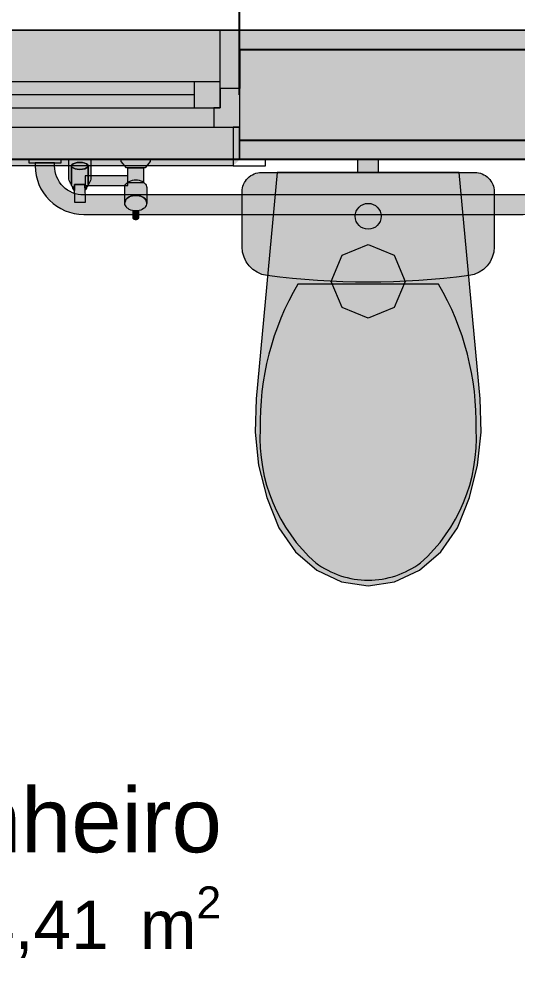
# Model space of a CAD drawing. Header units: metres. Extents: x -1783 to 21505, y -57 to 13660.
# Drawn here: x 13033.8 to 13111, y 12665 to 12813 of the extents above; entities that cross this region are included whole.
import ezdxf

# ---------------------------------------------------------------- set-up
doc = ezdxf.new("R2010")
doc.units = ezdxf.units.M
doc.header["$MEASUREMENT"] = 0
doc.linetypes.add('Dashed', pattern=[0.07, 0.045, -0.025])
for name, color, linetype in [('colorida chamar atenção', 10, 'Continuous'), ('cotas', 7, 'Continuous'), ('COTAS EXECUTIVO.EXEC', 7, 'Continuous'), ('Janelas Archicad', 7, 'Continuous'), ('PAREDE CONSTRUIR', 7, 'Continuous'), ('ZONA', 7, 'Continuous')]:
    doc.layers.add(name, color=color, linetype=linetype)
for name, color, linetype, lineweight in [('Janelas Archicad_Caneta_No__10', 7, 'Continuous', 5), ('Janelas Archicad_Caneta_No__241', 7, 'Continuous', 13), ('LAJES.EST_Caneta_No__241', 7, 'Continuous', 13), ('LOUCAS-METAIS.ARQ_Caneta_No__96', 252, 'Continuous', 0), ('PAREDE CONSTRUIR_Caneta_No__241', 7, 'Continuous', 13), ('PAREDE CONSTRUIR_Caneta_No__3', 7, 'Continuous', 25), ('Selos de Zona Archicad_Caneta_No__11', 7, 'Continuous', 5)]:
    doc.layers.add(name, color=color, linetype=linetype, lineweight=lineweight)
doc.layers.add('Janelas Archicad_Caneta_No__9', color=7, linetype='Continuous', lineweight=5, true_color=0x020202)
doc.layers.add('LOUCAS-METAIS.ARQ_Caneta_No__18', color=7, linetype='Continuous', lineweight=0, true_color=0xdfdfdf)
doc.styles.add('GENERATED_STYLE_1', font='arial.ttf')
doc.styles.add('R80', font='romans.shx', dxfattribs={"height": 10})
doc.dimstyles.new('1-50', dxfattribs={"dimtxt": 10, "dimasz": 5, "dimexe": 10, "dimexo": 10, "dimgap": 3, "dimtad": 1, "dimdec": 1, "dimrnd": 1, "dimdsep": 46, "dimtxsty": 'R80', "dimblk": 'DOT', "dimcen": 0, "dimclrd": 252, "dimclre": 252, "dimclrt": 252, "dimadec": 0, "dimazin": 0, "dimtfac": 1, "dimtdec": 1, "dimtix": 1, "dimtmove": 2, "dimatfit": 3, "dimldrblk": 'DOT', "dimfxl": 1, "dimtolj": 1, "dimarcsym": 0})

# ---------------------------------------------------------------- blocks, each defined once
blk = doc.blocks.new('_Dot')
at = {"color": 0, "linetype": 'ByBlock', "lineweight": -2}
blk.add_line((-0.5, 0), (-1, 0), dxfattribs=at)
at = {"color": 0, "linetype": 'ByBlock', "const_width": 0.5}
blk.add_lwpolyline([(-0.25, 0, 1), (0.25, 0, 1)], format="xyb", close=True, dxfattribs=at)
blk = doc.blocks.new('*D7304')
at = {"layer": 'COTAS EXECUTIVO.EXEC', "color": 252, "lineweight": -2, "transparency": 16777216}
for p, q in [((12987.94, 12801.3), (12987.94, 12857.37)), ((13067.94, 12801.3), (13067.94, 12857.37)), ((12992.94, 12847.37), (13016.45, 12847.37)), ((13062.94, 12847.37), (13038.64, 12847.37))]:
    blk.add_line(p, q, dxfattribs=at)
at = {"layer": 'COTAS EXECUTIVO.EXEC', "color": 252, "lineweight": -2, "transparency": 16777216, "xscale": 5, "yscale": 5, "zscale": 5, "rotation": 180}
blk.add_blockref('_Dot', (12987.94, 12847.37), dxfattribs=at)
at = {"layer": 'COTAS EXECUTIVO.EXEC', "color": 252, "lineweight": -2, "transparency": 16777216, "xscale": 5, "yscale": 5, "zscale": 5}
blk.add_blockref('_Dot', (13067.94, 12847.37), dxfattribs=at)
at = {"layer": 'COTAS EXECUTIVO.EXEC', "color": 252, "transparency": 16777216, "insert": (13027.54, 12847.37), "char_height": 10, "attachment_point": 5, "style": 'R80'}
blk.add_mtext('\\A1;80', dxfattribs=at)
blk = doc.blocks.new('*D7305')
at = {"layer": 'COTAS EXECUTIVO.EXEC', "color": 252, "lineweight": -2, "transparency": 16777216}
for p, q in [((13067.94, 12801.3), (13067.94, 12857.37)), ((13137.84, 12801.3), (13137.84, 12857.37)), ((13072.94, 12847.37), (13091.4, 12847.37)), ((13132.84, 12847.37), (13113.59, 12847.37))]:
    blk.add_line(p, q, dxfattribs=at)
at = {"layer": 'COTAS EXECUTIVO.EXEC', "color": 252, "lineweight": -2, "transparency": 16777216, "xscale": 5, "yscale": 5, "zscale": 5, "rotation": 180}
blk.add_blockref('_Dot', (13067.94, 12847.37), dxfattribs=at)
at = {"layer": 'COTAS EXECUTIVO.EXEC', "color": 252, "lineweight": -2, "transparency": 16777216, "xscale": 5, "yscale": 5, "zscale": 5}
blk.add_blockref('_Dot', (13137.84, 12847.37), dxfattribs=at)
at = {"layer": 'COTAS EXECUTIVO.EXEC', "color": 252, "transparency": 16777216, "insert": (13102.49, 12847.37), "char_height": 10, "attachment_point": 5, "style": 'R80'}
blk.add_mtext('\\A1;70', dxfattribs=at)
blk = doc.blocks.new('*D7308')
at = {"layer": 'COTAS EXECUTIVO.EXEC', "color": 252, "lineweight": -2, "transparency": 16777216}
for p, q in [((12927.84, 12616.1), (12927.84, 12885.48)), ((13137.84, 12801.3), (13137.84, 12885.48)), ((12932.84, 12875.48), (13003.24, 12875.48)), ((13132.84, 12875.48), (13034.95, 12875.48))]:
    blk.add_line(p, q, dxfattribs=at)
at = {"layer": 'COTAS EXECUTIVO.EXEC', "color": 252, "lineweight": -2, "transparency": 16777216, "xscale": 5, "yscale": 5, "zscale": 5, "rotation": 180}
blk.add_blockref('_Dot', (12927.84, 12875.48), dxfattribs=at)
at = {"layer": 'COTAS EXECUTIVO.EXEC', "color": 252, "lineweight": -2, "transparency": 16777216, "xscale": 5, "yscale": 5, "zscale": 5}
blk.add_blockref('_Dot', (13137.84, 12875.48), dxfattribs=at)
at = {"layer": 'COTAS EXECUTIVO.EXEC', "color": 252, "transparency": 16777216, "insert": (13019.1, 12875.48), "char_height": 10, "attachment_point": 5, "style": 'R80'}
blk.add_mtext('\\A1;210', dxfattribs=at)
blk = doc.blocks.new('Banheiro_9_31_6', base_point=(-55.1831, -34.2346))
at = {"layer": 'Selos de Zona Archicad_Caneta_No__11', "color": 7, "lineweight": 5, "attachment_point": 2, "style": 'GENERATED_STYLE_1'}
for s, insert, char_height in [('\\A1;\\pt0,0.55;Banheiro{\\H0.66x;\\S^  ;\\S^  ;}', (-55.1831, -34.1207), 0.1), ('\\A1;\\pt0,0.55;A: 4,41{\\H0.66x;\\S^  ;} m{\\H0.66x;\\S2^  ;}', (-55.1831, -34.2735), 0.075)]:
    blk.add_mtext(s, dxfattribs=dict(at, insert=insert, char_height=char_height))
blk = doc.blocks.new('Horizontal Multi-Sash Window 26_2')
at = {"layer": 'Janelas Archicad', "linetype": 'Continuous', "lineweight": 0, "true_color": 0xffffff}
for points in [[(-0.4, 0), (-0.4, -0.06), (-0.36, -0.06), (-0.36, -0.03), (-0.37, -0.03), (-0.37, 0)], [(-0.37, 0.01), (-0.37, -0.03), (-0.33, -0.03), (-0.33, 0.01)], [(0.33, 0.01), (-0.33, 0.01), (-0.33, -0.03), (-0.36, -0.03), (-0.36, -0.06), (0.36, -0.06), (0.36, -0.03), (0.33, -0.03)], [(0.33, -0.03), (0.33, 0.01), (-0.33, 0.01), (-0.33, -0.03)], [(0.37, -0.03), (0.37, 0.01), (0.33, 0.01), (0.33, -0.03)], [(0.4, -0.06), (0.4, 0), (0.37, 0), (0.37, -0.03), (0.36, -0.03), (0.36, -0.06)], [(-0.4, -0.06), (-0.4, -0.11), (-0.39, -0.12), (0.39, -0.12), (0.4, -0.11), (0.4, -0.06)]]:
    blk.add_hatch(color=7, dxfattribs=at).paths.add_polyline_path(points)
at = {"layer": 'Janelas Archicad_Caneta_No__10', "color": 7, "linetype": 'Continuous', "lineweight": 5}
for p, q in [((-0.4, -0.11), (-0.4, -0.06)), ((-0.4, -0.06), (-0.39, -0.06)), ((-0.39, -0.06), (-0.39, -0.11)), ((0.39, -0.11), (0.39, -0.06)), ((0.39, -0.06), (0.4, -0.06)), ((0.4, -0.06), (0.4, -0.11)), ((-0.44, -0.12), (-0.44, -0.11)), ((-0.44, -0.11), (-0.39, -0.11)), ((-0.39, -0.11), (-0.4, -0.11)), ((-0.39, -0.11), (-0.39, -0.12)), ((0.4, -0.11), (0.39, -0.11)), ((0.39, -0.11), (0.44, -0.11)), ((0.39, -0.12), (0.39, -0.11)), ((0.44, -0.11), (0.44, -0.12)), ((-0.39, -0.12), (-0.44, -0.12)), ((0.44, -0.12), (0.39, -0.12))]:
    blk.add_line(p, q, dxfattribs=at)
at = {"layer": 'Janelas Archicad_Caneta_No__241', "color": 7, "linetype": 'Continuous', "lineweight": 13}
for p, q in [((-0.4, 0.09), (-0.37, 0.09)), ((-0.37, 0), (-0.37, 0.09)), ((0.4, 0.09), (0.37, 0.09)), ((0.37, 0), (0.37, 0.09)), ((-0.4, 0), (-0.4, -0.06)), ((0.4, 0), (0.4, -0.06)), ((-0.4, -0.06), (-0.4, -0.08)), ((0.4, -0.06), (0.4, -0.08)), ((-0.4, -0.08), (-0.4, -0.11)), ((0.4, -0.08), (0.4, -0.11)), ((-0.44, -0.11), (-0.4, -0.11)), ((0.4, -0.11), (0.44, -0.11))]:
    blk.add_line(p, q, dxfattribs=at)
at = {"layer": 'Janelas Archicad_Caneta_No__9', "color": 18, "linetype": 'Continuous', "lineweight": 5, "true_color": 0x020202}
for p, q in [((-0.37, 0.09), (0.37, 0.09)), ((-0.4, 0), (-0.37, 0)), ((-0.37, 0.01), (-0.33, 0.01)), ((-0.37, -0.03), (-0.37, 0.01)), ((-0.37, 0), (-0.37, -0.03)), ((-0.33, 0.01), (0.33, 0.01)), ((-0.33, 0.01), (-0.33, -0.03)), ((-0.33, 0.01), (0.33, 0.01)), ((0.33, -0.03), (0.33, 0.01)), ((0.33, 0.01), (0.37, 0.01)), ((0.37, 0.01), (0.37, -0.03)), ((0.37, -0.03), (0.37, 0)), ((0.37, 0), (0.4, 0)), ((-0.33, -0.01), (0.33, -0.01)), ((-0.37, -0.03), (-0.36, -0.03)), ((-0.33, -0.03), (-0.37, -0.03)), ((-0.36, -0.03), (-0.36, -0.06)), ((0.33, -0.03), (-0.33, -0.03)), ((0.37, -0.03), (0.33, -0.03)), ((0.36, -0.06), (0.36, -0.03)), ((0.36, -0.03), (0.37, -0.03)), ((-0.36, -0.06), (-0.4, -0.06)), ((0.36, -0.06), (-0.36, -0.06)), ((0.4, -0.06), (0.36, -0.06)), ((-0.39, -0.12), (0.39, -0.12))]:
    blk.add_line(p, q, dxfattribs=at)
at = {"layer": 'Janelas Archicad_Caneta_No__9', "color": 18, "linetype": 'Dashed', "lineweight": 5, "true_color": 0x020202}
blk.add_line((-0.4, -0.11), (0.4, -0.11), dxfattribs=at)
blk = doc.blocks.new('WC Disabled 26_2')
at = {"layer": 'LOUCAS-METAIS.ARQ_Caneta_No__18', "linetype": 'Continuous', "lineweight": 0, "true_color": 0xdfdfdf}
for points in [[(-0.0113, -0.02), (0, -0.02), (0, 0), (-0.0113, 0)], [(0, -0.02), (0.0113, -0.02), (0.0113, 0), (0, 0)], [(0.0113, -0.02), (0.016, -0.02), (0.016, 0), (0.0113, 0)], [(-0.016, -0.02), (-0.0113, -0.02), (-0.0113, 0), (-0.016, 0)], [(0.165, -0.02), (-0.165, -0.02, 0.414214), (-0.195, -0.05), (-0.195, -0.1354, 0.375967), (-0.1562, -0.1797, 0.066259), (0.1562, -0.1797, 0.375967), (0.195, -0.1354), (0.195, -0.05, 0.414214)], [(-0.1694, -0.4734), (-0.157, -0.5232), (-0.138, -0.5701), (-0.1124, -0.6073), (-0.0794, -0.6358), (-0.041, -0.6538), (0, -0.66), (0.041, -0.6538), (0.0794, -0.6358), (0.1124, -0.6073), (0.138, -0.5701), (0.157, -0.5232), (0.1694, -0.4734), (0.1749, -0.4221), (0.1733, -0.3704), (0.141, -0.02), (-0.141, -0.02), (-0.1733, -0.3704), (-0.1749, -0.4221)]]:
    blk.add_hatch(color=254, dxfattribs=at).paths.add_polyline_path(points)
at = {"layer": 'LOUCAS-METAIS.ARQ_Caneta_No__96', "color": 252, "linetype": 'Continuous', "lineweight": 0}
for p, q in [((-0.0113, 0), (0, 0)), ((0, 0), (0.0113, 0)), ((0.0113, 0), (0.016, 0)), ((0.016, -0.02), (0.016, 0)), ((-0.016, 0), (-0.0113, 0)), ((-0.016, -0.02), (-0.016, 0)), ((-0.016, -0.02), (-0.0113, -0.02)), ((-0.0113, -0.02), (0, -0.02)), ((0, -0.02), (0.0113, -0.02)), ((0.0113, -0.02), (0.016, -0.02)), ((-0.0403, -0.1484), (0, -0.1317)), ((0, -0.1317), (0.0403, -0.1484)), ((-0.057, -0.1887), (-0.0403, -0.1484)), ((0.0403, -0.1484), (0.057, -0.1887)), ((-0.0403, -0.229), (-0.057, -0.1887)), ((0.057, -0.1887), (0.0403, -0.229)), ((0, -0.193), (-0.1089, -0.193)), ((0.1089, -0.193), (0, -0.193)), ((0, -0.2457), (-0.0403, -0.229)), ((0.0403, -0.229), (0, -0.2457))]:
    blk.add_line(p, q, dxfattribs=at)
at = {"layer": 'LOUCAS-METAIS.ARQ_Caneta_No__96', "color": 252, "linetype": 'Continuous', "lineweight": 0, "flags": 128}
blk.add_lwpolyline([(0.165, -0.02, -0.414214), (0.195, -0.05), (0.195, -0.1354, -0.375967), (0.1562, -0.1797, -0.066259), (-0.1562, -0.1797, -0.375967), (-0.195, -0.1354), (-0.195, -0.05, -0.414214), (-0.165, -0.02)], format="xyb", close=True, dxfattribs=at)
blk.add_lwpolyline([(-0.1694, -0.4734), (-0.157, -0.5232), (-0.138, -0.5701), (-0.1124, -0.6073), (-0.0794, -0.6358), (-0.041, -0.6538), (0, -0.66), (0.041, -0.6538), (0.0794, -0.6358), (0.1124, -0.6073), (0.138, -0.5701), (0.157, -0.5232), (0.1694, -0.4734), (0.1749, -0.4221), (0.1733, -0.3704), (0.141, -0.02), (-0.141, -0.02), (-0.1733, -0.3704), (-0.1749, -0.4221)], close=True, dxfattribs=at)
at = {"layer": 'LOUCAS-METAIS.ARQ_Caneta_No__96', "color": 252, "linetype": 'Continuous', "lineweight": 0}
blk.add_circle((0, -0.088), 0.02, dxfattribs=at)
for centre, major_axis, start_param, end_param in [((0.2581, -0.4079), (0, 0.4255), 1.041392, 1.594412), ((-0.2581, -0.4079), (0, 0.4255), 4.688771, 5.241791), ((0.0895, -0.4323), (0, 0.2571), 1.515065, 2.415654), ((-0.0895, -0.4323), (0, 0.2571), 3.867528, 4.768116), ((0.0008, -0.5128), (0, 0.1386), 2.509088, 3.135732), ((-0.0008, -0.5128), (0, 0.1386), 3.147454, 3.774097)]:
    blk.add_ellipse(centre, major_axis=major_axis, ratio=0.999377, start_param=start_param, end_param=end_param, dxfattribs=at)
blk = doc.blocks.new('Grab Bar 26')
at = {"layer": 'LOUCAS-METAIS.ARQ_Caneta_No__18', "linetype": 'Continuous', "lineweight": 0, "true_color": 0xdfdfdf}
for points in [[(-0.425, 0), (-0.425, -0.005), (-0.375, -0.005), (-0.375, 0)], [(0.375, 0), (0.375, -0.005), (0.425, -0.005), (0.425, 0)], [(-0.415, -0.005), (-0.415, -0.01, 0.414214), (-0.34, -0.085), (0.34, -0.085, 0.414214), (0.415, -0.01), (0.415, -0.005), (0.385, -0.005), (0.385, -0.01, -0.414214), (0.34, -0.055), (-0.34, -0.055, -0.414214), (-0.385, -0.01), (-0.385, -0.005)]]:
    blk.add_hatch(color=254, dxfattribs=at).paths.add_polyline_path(points)
at = {"layer": 'LOUCAS-METAIS.ARQ_Caneta_No__96', "color": 252, "linetype": 'Continuous', "lineweight": 0, "flags": 128}
for points in [[(-0.425, 0), (-0.425, -0.005), (-0.375, -0.005), (-0.375, 0)], [(0.375, 0), (0.375, -0.005), (0.425, -0.005), (0.425, 0)]]:
    blk.add_lwpolyline(points, close=True, dxfattribs=at)
blk.add_lwpolyline([(-0.415, -0.005), (-0.415, -0.01, 0.414214), (-0.34, -0.085), (0.34, -0.085, 0.414214), (0.415, -0.01), (0.415, -0.005), (0.385, -0.005), (0.385, -0.01, -0.414214), (0.34, -0.055), (-0.34, -0.055, -0.414214), (-0.385, -0.01), (-0.385, -0.005)], format="xyb", close=True, dxfattribs=at)
blk = doc.blocks.new('ducha higienica_link_deca_1984.C.ACT.LNK.CR(3)')
at = {"layer": 'LOUCAS-METAIS.ARQ_Caneta_No__18', "linetype": 'Continuous', "lineweight": 0, "true_color": 0xdfdfdf}
for points in [[(0, 0.0931), (0, 0.0901), (0.0081, 0.0801), (0.0369, 0.0801), (0.0371, 0.0801), (0.0452, 0.0901), (0.0452, 0.0931)], [(0.1261, 0.0931), (0.0921, 0.0931), (0.0921, 0.0654), (0.0922, 0.063), (0.0927, 0.0608), (0.0936, 0.0586), (0.0947, 0.0566), (0.0961, 0.0547), (0.0961, 0.0612), (0.0961, 0.076), (0.0961, 0.0834), (0.0968, 0.0851), (0.0987, 0.0866), (0.1015, 0.0878), (0.1051, 0.0886), (0.1091, 0.0889), (0.113, 0.0885), (0.1165, 0.0877), (0.1194, 0.0865), (0.1214, 0.085), (0.1221, 0.0834), (0.1221, 0.076), (0.1221, 0.0612), (0.1221, 0.0547), (0.1235, 0.0566), (0.1246, 0.0586), (0.1254, 0.0608), (0.1259, 0.063), (0.1261, 0.0654)], [(0.1165, 0.0877), (0.113, 0.0885), (0.1091, 0.0889), (0.1051, 0.0886), (0.1015, 0.0878), (0.0987, 0.0866), (0.0968, 0.0851), (0.0961, 0.0834), (0.0968, 0.0817), (0.0987, 0.0802), (0.1015, 0.079), (0.1051, 0.0782), (0.1091, 0.0779), (0.113, 0.0782), (0.1165, 0.079), (0.1194, 0.0802), (0.1214, 0.0817), (0.1221, 0.0834), (0.1221, 0.0834), (0.1214, 0.085), (0.1194, 0.0865)], [(0.0106, 0.0569), (0.0346, 0.0569), (0.0346, 0.0801), (0.0106, 0.0801)], [(0.1208, 0.0517), (0.1214, 0.0521), (0.1221, 0.0538), (0.1221, 0.0612), (0.1221, 0.076), (0.1221, 0.0834), (0.1214, 0.0817), (0.1194, 0.0802), (0.1165, 0.079), (0.113, 0.0782), (0.1091, 0.0779), (0.1051, 0.0782), (0.1015, 0.079), (0.0987, 0.0802), (0.0968, 0.0817), (0.0961, 0.0834), (0.0961, 0.076), (0.0961, 0.0612), (0.0961, 0.0538), (0.0968, 0.0522), (0.0987, 0.0507), (0.1011, 0.0497), (0.1011, 0.0548), (0.1171, 0.0548), (0.1171, 0.0496), (0.1195, 0.0506)], [(0.0226, 0.0377), (0.0252, 0.0375), (0.0278, 0.0371), (0.0303, 0.0364), (0.0326, 0.0354), (0.0346, 0.0341), (0.0363, 0.0327), (0.0377, 0.0311), (0.0387, 0.0294), (0.0394, 0.0275), (0.0396, 0.0256), (0.0396, 0.0497), (0.0394, 0.0516), (0.0387, 0.0534), (0.0377, 0.0551), (0.0363, 0.0567), (0.0346, 0.0582), (0.0326, 0.0594), (0.0303, 0.0604), (0.0278, 0.0611), (0.0252, 0.0616), (0.0226, 0.0617), (0.0199, 0.0616), (0.0173, 0.0611), (0.0149, 0.0604), (0.0126, 0.0594), (0.0106, 0.0582), (0.0088, 0.0567), (0.0074, 0.0551), (0.0064, 0.0534), (0.0058, 0.0516), (0.0056, 0.0497), (0.0056, 0.0256), (0.0058, 0.0275), (0.0064, 0.0294), (0.0074, 0.0311), (0.0088, 0.0327), (0.0106, 0.0341), (0.0126, 0.0354), (0.0149, 0.0364), (0.0173, 0.0371), (0.0199, 0.0375)], [(0.0346, 0.0681), (0.0346, 0.0531), (0.101, 0.0531), (0.101, 0.0681)], [(0.1011, 0.0496), (0.0987, 0.0506), (0.0973, 0.0517), (0.0975, 0.0508), (0.0983, 0.0491), (0.0993, 0.0475), (0.1005, 0.0461), (0.1011, 0.0456)], [(0.1011, 0.0269), (0.1171, 0.0269), (0.1171, 0.0548), (0.1011, 0.0548)], [(0.1171, 0.0496), (0.1171, 0.0456), (0.1177, 0.0461), (0.1189, 0.0475), (0.1199, 0.0491), (0.1206, 0.0508), (0.1208, 0.0517), (0.1195, 0.0506)], [(0.0303, 0.0364), (0.0278, 0.0371), (0.0252, 0.0375), (0.0226, 0.0377), (0.0199, 0.0375), (0.0173, 0.0371), (0.0149, 0.0364), (0.0126, 0.0354), (0.0106, 0.0341), (0.0088, 0.0327), (0.0074, 0.0311), (0.0064, 0.0294), (0.0058, 0.0275), (0.0056, 0.0256), (0.0058, 0.0238), (0.0064, 0.0219), (0.0074, 0.0202), (0.0088, 0.0186), (0.0106, 0.0171), (0.0126, 0.0159), (0.0149, 0.0149), (0.0173, 0.0142), (0.0199, 0.0138), (0.0226, 0.0136), (0.0252, 0.0138), (0.0278, 0.0142), (0.0303, 0.0149), (0.0326, 0.0159), (0.0346, 0.0171), (0.0363, 0.0186), (0.0377, 0.0202), (0.0387, 0.0219), (0.0394, 0.0238), (0.0396, 0.0256), (0.0394, 0.0275), (0.0387, 0.0294), (0.0377, 0.0311), (0.0363, 0.0327), (0.0346, 0.0341), (0.0326, 0.0354)], [(0.0266, 0.0028), (0.0266, 0.014), (0.0252, 0.0138), (0.0226, 0.0136), (0.0199, 0.0138), (0.0186, 0.014), (0.0186, 0.0028), (0.0186, 0.0024), (0.0188, 0.002), (0.019, 0.0015), (0.0193, 0.0012), (0.0198, 0.0008), (0.0202, 0.0005), (0.0208, 0.0003), (0.0213, 0.0001), (0.022, 0), (0.0226, 0), (0.0232, 0), (0.0238, 0.0001), (0.0244, 0.0003), (0.0249, 0.0005), (0.0254, 0.0008), (0.0258, 0.0012), (0.0261, 0.0015), (0.0264, 0.002), (0.0265, 0.0024)]]:
    blk.add_hatch(color=254, dxfattribs=at).paths.add_polyline_path(points)
at = {"layer": 'LOUCAS-METAIS.ARQ_Caneta_No__96', "color": 252, "linetype": 'Continuous', "lineweight": 0, "flags": 128}
for points in [[(0, 0.0931), (0, 0.0901), (0.0081, 0.0801), (0.0369, 0.0801), (0.0371, 0.0801), (0.0452, 0.0901), (0.0452, 0.0931)], [(0.1261, 0.0931), (0.0921, 0.0931), (0.0921, 0.0654), (0.0922, 0.063), (0.0927, 0.0608), (0.0936, 0.0586), (0.0947, 0.0566), (0.0961, 0.0547), (0.0961, 0.0612), (0.0961, 0.076), (0.0961, 0.0834), (0.0968, 0.0851), (0.0987, 0.0866), (0.1015, 0.0878), (0.1051, 0.0886), (0.1091, 0.0889), (0.113, 0.0885), (0.1165, 0.0877), (0.1194, 0.0865), (0.1214, 0.085), (0.1221, 0.0834), (0.1221, 0.076), (0.1221, 0.0612), (0.1221, 0.0547), (0.1235, 0.0566), (0.1246, 0.0586), (0.1254, 0.0608), (0.1259, 0.063), (0.1261, 0.0654)], [(0.1165, 0.0877), (0.113, 0.0885), (0.1091, 0.0889), (0.1051, 0.0886), (0.1015, 0.0878), (0.0987, 0.0866), (0.0968, 0.0851), (0.0961, 0.0834), (0.0968, 0.0817), (0.0987, 0.0802), (0.1015, 0.079), (0.1051, 0.0782), (0.1091, 0.0779), (0.113, 0.0782), (0.1165, 0.079), (0.1194, 0.0802), (0.1214, 0.0817), (0.1221, 0.0834), (0.1221, 0.0834), (0.1214, 0.085), (0.1194, 0.0865)], [(0.0106, 0.0569), (0.0346, 0.0569), (0.0346, 0.0801), (0.0106, 0.0801)], [(0.1208, 0.0517), (0.1214, 0.0521), (0.1221, 0.0538), (0.1221, 0.0612), (0.1221, 0.076), (0.1221, 0.0834), (0.1214, 0.0817), (0.1194, 0.0802), (0.1165, 0.079), (0.113, 0.0782), (0.1091, 0.0779), (0.1051, 0.0782), (0.1015, 0.079), (0.0987, 0.0802), (0.0968, 0.0817), (0.0961, 0.0834), (0.0961, 0.076), (0.0961, 0.0612), (0.0961, 0.0538), (0.0968, 0.0522), (0.0987, 0.0507), (0.1011, 0.0497), (0.1011, 0.0548), (0.1171, 0.0548), (0.1171, 0.0496), (0.1195, 0.0506)], [(0.0226, 0.0377), (0.0252, 0.0375), (0.0278, 0.0371), (0.0303, 0.0364), (0.0326, 0.0354), (0.0346, 0.0341), (0.0363, 0.0327), (0.0377, 0.0311), (0.0387, 0.0294), (0.0394, 0.0275), (0.0396, 0.0256), (0.0396, 0.0497), (0.0394, 0.0516), (0.0387, 0.0534), (0.0377, 0.0551), (0.0363, 0.0567), (0.0346, 0.0582), (0.0326, 0.0594), (0.0303, 0.0604), (0.0278, 0.0611), (0.0252, 0.0616), (0.0226, 0.0617), (0.0199, 0.0616), (0.0173, 0.0611), (0.0149, 0.0604), (0.0126, 0.0594), (0.0106, 0.0582), (0.0088, 0.0567), (0.0074, 0.0551), (0.0064, 0.0534), (0.0058, 0.0516), (0.0056, 0.0497), (0.0056, 0.0256), (0.0058, 0.0275), (0.0064, 0.0294), (0.0074, 0.0311), (0.0088, 0.0327), (0.0106, 0.0341), (0.0126, 0.0354), (0.0149, 0.0364), (0.0173, 0.0371), (0.0199, 0.0375)], [(0.0346, 0.0681), (0.101, 0.0681), (0.101, 0.0531), (0.0346, 0.0531)], [(0.1011, 0.0496), (0.1011, 0.0456), (0.1005, 0.0461), (0.0993, 0.0475), (0.0983, 0.0491), (0.0975, 0.0508), (0.0973, 0.0517), (0.0987, 0.0506)], [(0.1011, 0.0269), (0.1171, 0.0269), (0.1171, 0.0548), (0.1011, 0.0548)], [(0.1171, 0.0496), (0.1171, 0.0456), (0.1177, 0.0461), (0.1189, 0.0475), (0.1199, 0.0491), (0.1206, 0.0508), (0.1208, 0.0517), (0.1195, 0.0506)], [(0.0303, 0.0364), (0.0278, 0.0371), (0.0252, 0.0375), (0.0226, 0.0377), (0.0199, 0.0375), (0.0173, 0.0371), (0.0149, 0.0364), (0.0126, 0.0354), (0.0106, 0.0341), (0.0088, 0.0327), (0.0074, 0.0311), (0.0064, 0.0294), (0.0058, 0.0275), (0.0056, 0.0256), (0.0058, 0.0238), (0.0064, 0.0219), (0.0074, 0.0202), (0.0088, 0.0186), (0.0106, 0.0171), (0.0126, 0.0159), (0.0149, 0.0149), (0.0173, 0.0142), (0.0199, 0.0138), (0.0226, 0.0136), (0.0252, 0.0138), (0.0278, 0.0142), (0.0303, 0.0149), (0.0326, 0.0159), (0.0346, 0.0171), (0.0363, 0.0186), (0.0377, 0.0202), (0.0387, 0.0219), (0.0394, 0.0238), (0.0396, 0.0256), (0.0394, 0.0275), (0.0387, 0.0294), (0.0377, 0.0311), (0.0363, 0.0327), (0.0346, 0.0341), (0.0326, 0.0354)], [(0.0266, 0.0028), (0.0266, 0.014), (0.0252, 0.0138), (0.0226, 0.0136), (0.0199, 0.0138), (0.0186, 0.014), (0.0186, 0.0028), (0.0186, 0.0024), (0.0188, 0.002), (0.019, 0.0015), (0.0193, 0.0012), (0.0198, 0.0008), (0.0202, 0.0005), (0.0208, 0.0003), (0.0213, 0.0001), (0.022, 0), (0.0226, 0), (0.0232, 0), (0.0238, 0.0001), (0.0244, 0.0003), (0.0249, 0.0005), (0.0254, 0.0008), (0.0258, 0.0012), (0.0261, 0.0015), (0.0264, 0.002), (0.0265, 0.0024)]]:
    blk.add_lwpolyline(points, close=True, dxfattribs=at)

msp = doc.modelspace()

# ---------------------------------------------------------------- hatches: boundary and pattern name
at = {"layer": 'colorida chamar atenção'}
h = msp.add_hatch(color=256, dxfattribs=at)
h.dxf.hatch_style = 1
h.paths.add_polyline_path([(13067.942, 12794.299), (13137.841, 12794.299), (13137.841, 12808.299), (13067.942, 12808.299), (13067.942, 12802.299), (13067.942, 12796.299)])
at = {"layer": 'cotas'}
h = msp.add_hatch(color=7, dxfattribs=at)
h.dxf.hatch_style = 1
h.paths.add_polyline_path([(21504.961, 13659.963), (10304.961, 13659.963), (10304.961, 5739.963), (21504.961, 5739.963)])
h.paths.add_polyline_path([(10571.627, 13593.296), (21371.627, 13593.296), (21371.627, 5806.63), (10571.627, 5806.63)], flags=16)
at = {"layer": 'PAREDE CONSTRUIR', "linetype": 'Continuous', "lineweight": 0, "true_color": 0xffffff}
for points in [[(12990.942, 12811.299), (12990.942, 12802.299), (13064.942, 12802.299), (13064.942, 12811.299)], [(13064.942, 12811.299), (13064.942, 12802.299), (13067.942, 12802.299), (13067.942, 12808.299), (13067.942, 12811.299)], [(13137.841, 12811.299), (13067.942, 12811.299), (13067.942, 12808.299), (13137.841, 12808.299)], [(13067.942, 12791.299), (13137.841, 12791.299), (13137.841, 12794.299), (13067.942, 12794.299)]]:
    msp.add_hatch(color=7, dxfattribs=at).paths.add_polyline_path(points)

# ---------------------------------------------------------------- linework, layer by layer
at = {"layer": 'COTAS EXECUTIVO.EXEC', "flags": 128}
msp.add_lwpolyline([(12927.841, 12791.299), (12927.841, 12581.299), (13137.841, 12581.299), (13137.841, 12791.299)], close=True, dxfattribs=at)
at = {"layer": 'LAJES.EST_Caneta_No__241', "color": 7, "linetype": 'Continuous', "lineweight": 13, "flags": 128}
for points in [[(11993.844, 11841.251), (11933.841, 11841.251), (11933.841, 12250.86), (12073.844, 12250.86), (12073.844, 12400.893), (11933.841, 12400.893), (11933.841, 12811.299), (12073.844, 12811.299), (12913.841, 12811.299), (13203.841, 12811.299), (14183.841, 12811.299), (14183.841, 11841.251), (13203.841, 11841.251), (13203.841, 11361.251), (14183.841, 11361.251), (14183.841, 10986.112), (14023.885, 10986.112), (14023.885, 10836.212), (14183.841, 10836.212), (14183.841, 10041.212), (13693.611, 10041.212)], [(11993.844, 11841.251), (11933.841, 11841.251), (11933.841, 12250.86), (12073.844, 12250.86), (12073.844, 12400.893), (11933.841, 12400.893), (11933.841, 12811.299), (12073.844, 12811.299), (12913.841, 12811.299), (13203.841, 12811.299), (14183.841, 12811.299), (14183.841, 11841.251), (13203.841, 11841.251), (13203.841, 11361.251), (14183.841, 11361.251), (14183.841, 10986.112), (14023.885, 10986.112), (14023.885, 10836.212), (14183.841, 10836.212), (14183.841, 10041.212), (13693.611, 10041.212)], [(11993.844, 11841.251), (11933.841, 11841.251), (11933.841, 12250.86), (12073.844, 12250.86), (12073.844, 12400.893), (11933.841, 12400.893), (11933.841, 12811.299), (12073.844, 12811.299), (12913.841, 12811.299), (13203.841, 12811.299), (14183.841, 12811.299), (14183.841, 11841.251), (13203.841, 11841.251), (13203.841, 11361.251), (14183.841, 11361.251), (14183.841, 10986.112), (14023.885, 10986.112), (14023.885, 10836.212), (14183.841, 10836.212), (14183.841, 10041.212), (13693.611, 10041.212)], [(11993.844, 11841.251), (11933.841, 11841.251), (11933.841, 12250.86), (12073.844, 12250.86), (12073.844, 12400.893), (11933.841, 12400.893), (11933.841, 12811.299), (12073.844, 12811.299), (12913.841, 12811.299), (13203.841, 12811.299), (14183.841, 12811.299), (14183.841, 11841.251), (13203.841, 11841.251), (13203.841, 11361.251), (14183.841, 11361.251), (14183.841, 10986.112), (14023.885, 10986.112), (14023.885, 10836.212), (14183.841, 10836.212), (14183.841, 10041.212), (13693.611, 10041.212)], [(11993.844, 11841.251), (11933.841, 11841.251), (11933.841, 12250.86), (12073.844, 12250.86), (12073.844, 12400.893), (11933.841, 12400.893), (11933.841, 12811.299), (12073.844, 12811.299), (12913.841, 12811.299), (13203.841, 12811.299), (14183.841, 12811.299), (14183.841, 11841.251), (13203.841, 11841.251), (13203.841, 11361.251), (14183.841, 11361.251), (14183.841, 10986.112), (14023.885, 10986.112), (14023.885, 10836.212), (14183.841, 10836.212), (14183.841, 10041.212), (13693.611, 10041.212)], [(13467.841, 12361.251), (13467.841, 12811.299), (13203.841, 12811.299), (12913.841, 12811.299), (12698.873, 12811.299)], [(13467.841, 12361.251), (13467.841, 12811.299), (13203.841, 12811.299), (12913.841, 12811.299), (12698.873, 12811.299)], [(13467.841, 12361.251), (13467.841, 12811.299), (13203.841, 12811.299), (12913.841, 12811.299), (12698.873, 12811.299)]]:
    msp.add_lwpolyline(points, dxfattribs=at)
msp.add_lwpolyline([(12927.841, 12581.299), (13137.841, 12581.299), (13137.841, 12791.299), (12927.841, 12791.299)], close=True, dxfattribs=at)
at = {"layer": 'PAREDE CONSTRUIR_Caneta_No__241', "color": 7, "linetype": 'Continuous', "lineweight": 13}
for p, q in [((13064.942, 12802.299), (13064.942, 12811.299)), ((13067.942, 12811.299), (13064.942, 12811.299)), ((13067.942, 12802.299), (13064.942, 12802.299)), ((13067.942, 12802.299), (13067.942, 12796.299)), ((13067.942, 12796.299), (13067.942, 12794.299)), ((13067.942, 12794.299), (13067.942, 12791.299)), ((13071.942, 12791.299), (13067.942, 12791.299))]:
    msp.add_line(p, q, dxfattribs=at)
at = {"layer": 'PAREDE CONSTRUIR_Caneta_No__241', "color": 7, "linetype": 'Continuous', "lineweight": 13, "flags": 128}
for points in [[(13137.841, 12811.299), (13067.942, 12811.299)], [(13067.942, 12791.299), (13137.841, 12791.299)]]:
    msp.add_lwpolyline(points, dxfattribs=at)
at = {"layer": 'PAREDE CONSTRUIR_Caneta_No__3', "color": 7, "linetype": 'Continuous', "lineweight": 25}
for p, q in [((13137.841, 12808.299), (13067.942, 12808.299)), ((13067.942, 12808.299), (13067.942, 12802.299)), ((13067.942, 12794.299), (13137.841, 12794.299))]:
    msp.add_line(p, q, dxfattribs=at)

# ---------------------------------------------------------------- block references
at = {"layer": 'Janelas Archicad', "color": 18, "linetype": 'Continuous', "lineweight": 5, "true_color": 0x020202, "xscale": -100, "yscale": 100, "zscale": 100}
msp.add_blockref('Horizontal Multi-Sash Window 26_2', (13027.942, 12802.299), dxfattribs=at)
at = {"layer": 'LOUCAS-METAIS.ARQ_Caneta_No__96', "color": 252, "linetype": 'Continuous', "lineweight": 0, "xscale": 100, "yscale": 100, "zscale": 100}
msp.add_blockref('Grab Bar 26', (13077.841, 12791.299), dxfattribs=at)
at = {"layer": 'LOUCAS-METAIS.ARQ_Caneta_No__96', "color": 252, "linetype": 'Continuous', "lineweight": 0, "yscale": 100, "zscale": 100}
for name, p, xscale, rotation in [('ducha higienica_link_deca_1984.C.ACT.LNK.CR(3)', (13054.152, 12781.978), -100, 0.08795509557663726), ('WC Disabled 26_2', (13087.841, 12791.299), 100, 2.441777740230317e-05)]:
    msp.add_blockref(name, p, dxfattribs=dict(at, xscale=xscale, rotation=rotation))
at = {"layer": 'ZONA', "color": 7, "linetype": 'Continuous', "lineweight": 0, "xscale": 100, "yscale": 100, "zscale": 100}
msp.add_blockref('Banheiro_9_31_6', (13039.814, 12682.637), dxfattribs=at)

# ---------------------------------------------------------------- dimensions: what is measured, and where the dimension line sits
at = {"layer": 'COTAS EXECUTIVO.EXEC'}
for base, p1, p2, picture, middle in [((13137.841, 12875.482), (12927.841, 12606.096), (13137.841, 12791.299), '*D7308', (13019.095, 12875.482)), ((13067.942, 12847.375), (12987.942, 12791.299), (13067.942, 12791.299), '*D7304', (13027.542, 12847.375)), ((13137.841, 12847.375), (13067.942, 12791.299), (13137.841, 12791.299), '*D7305', (13102.492, 12847.375))]:
    dim = msp.add_linear_dim(base=base, p1=p1, p2=p2, dimstyle='1-50', dxfattribs=at)
    dim.commit()
    dim.dimension.update_dxf_attribs({"geometry": picture, "text_midpoint": middle, "dimtype": 160})

doc.saveas('drawing.dxf')
